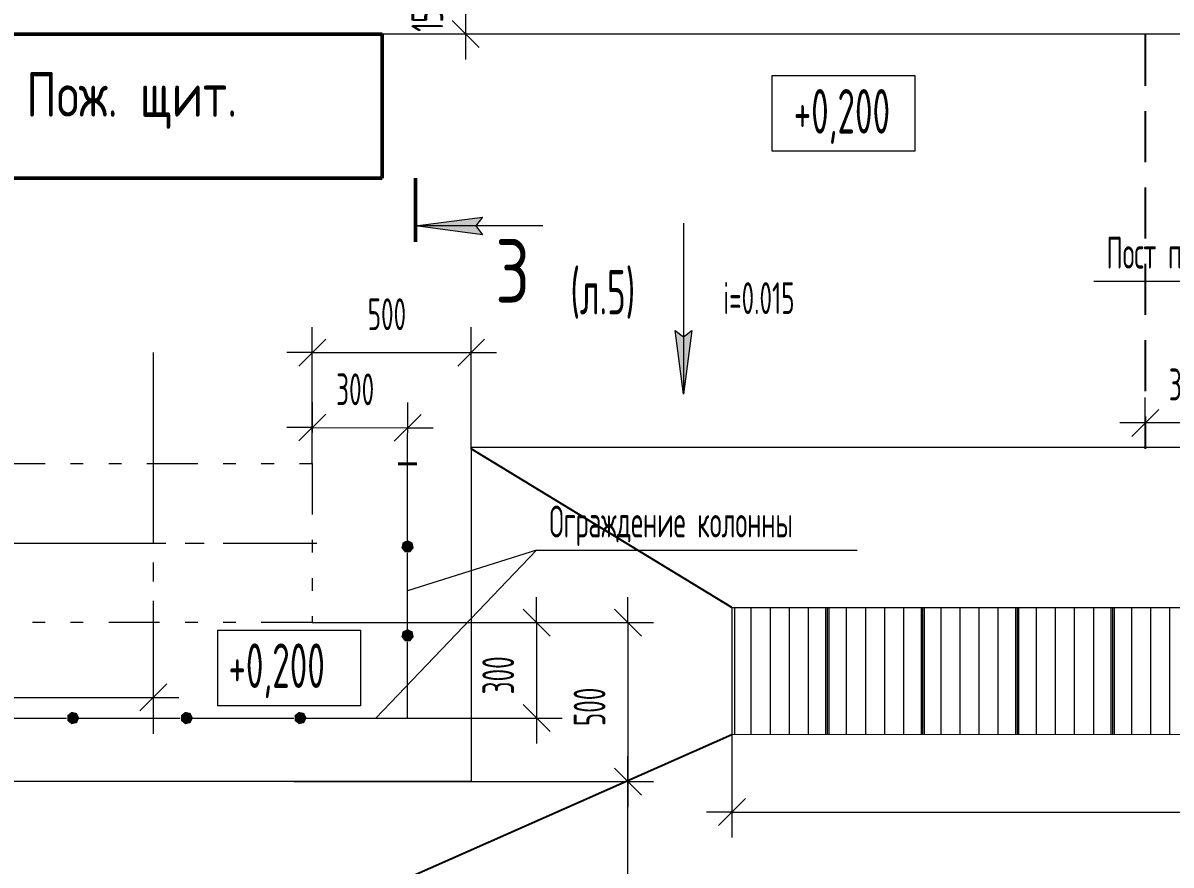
# Model space of a CAD drawing. Header units: millimetres. Extents: x -2281 to 5887, y 0 to 4166.
# Drawn here: x 358.1 to 448.4, y 128.7 to 194.9 of the extents above; entities that cross this region are included whole.
import ezdxf

# ---------------------------------------------------------------- set-up
doc = ezdxf.new("R2010")
doc.units = ezdxf.units.MM
for name, pattern in [('K5LT32785', [0]), ('K5LT32838', [0]), ('K5LT32865', [0]), ('K5LT32866', [0]), ('K5LT32892', [6, 4, -2]), ('K5LT_AXLED', [19.5, 15, -1.5, 1.5, -1.5]), ('K5LT_CHAIN_LINE_WITH_2_POINTS', [12, 4, -2, 1, -2, 1, -2]), ('K5LT_REINFORCED', [0]), ('K5LT_THIN', [0])]:
    doc.linetypes.add(name, pattern=pattern)
doc.layers.add('Системный слой', color=7, linetype='Continuous')
doc.styles.add('KDIMTEXTSTYLE', font='GOST_AU.SHX', dxfattribs={"width": 0.96, "oblique": 15, "height": 5})
doc.styles.add('KTEXTSTYLE', font='GOST_AU.SHX', dxfattribs={"width": 0.96, "height": 5})
doc.dimstyles.new('KDIMSTYLE (0.03)', dxfattribs={"dimtxt": 5, "dimasz": 1, "dimexe": 2, "dimexo": 0, "dimgap": 1, "dimtad": 1, "dimlfac": 40, "dimtxsty": 'KDIMTEXTSTYLE', "dimsah": 1, "dimcen": 0, "dimdle": 1, "dimadec": 0, "dimazin": 0, "dimtfac": 0.667, "dimtmove": 0, "dimatfit": 3, "dimfxl": 1, "dimtvp": 1, "dimtolj": 1, "dimtzin": 0, "dimarcsym": 0})

# ---------------------------------------------------------------- blocks, each defined once
blk = doc.blocks.new('U3')
at = {"layer": 'Системный слой'}
for points in [[(353.6, 140.273), (353.412, 140.664), (352.989, 140.761), (352.649, 140.49), (352.649, 140.056), (352.989, 139.786), (353.412, 139.882)], [(362.349, 139.882), (362.537, 140.273), (362.349, 140.664), (361.926, 140.761), (361.586, 140.49), (361.586, 140.056), (361.926, 139.786)], [(371.474, 140.273), (371.286, 140.664), (370.863, 140.761), (370.523, 140.49), (370.523, 140.056), (370.863, 139.786), (371.286, 139.882)], [(380.411, 140.273), (380.223, 140.664), (379.8, 140.761), (379.46, 140.49), (379.46, 140.056), (379.8, 139.786), (380.223, 139.882)]]:
    blk.add_hatch(color=7, dxfattribs=at).paths.add_polyline_path(points)
at = {"layer": 'Системный слой', "color": 7, "linetype": 'K5LT32865', "lineweight": 13}
for p, q in [((344.663, 140.273), (352.6, 140.273)), ((353.6, 140.273), (361.537, 140.273)), ((362.537, 140.273), (370.474, 140.273)), ((371.474, 140.273), (379.411, 140.273)), ((380.411, 140.273), (388.348, 140.273))]:
    blk.add_line(p, q, dxfattribs=at)
blk = doc.blocks.new('U4')
at = {"layer": 'Системный слой'}
for points in [[(388.835, 153.644), (388.738, 154.067), (388.347, 154.255), (387.956, 154.067), (387.86, 153.644), (388.13, 153.305), (388.564, 153.305)], [(388.835, 146.653), (388.739, 147.076), (388.348, 147.264), (387.957, 147.076), (387.86, 146.653), (388.131, 146.314), (388.565, 146.314)]]:
    blk.add_hatch(color=7, dxfattribs=at).paths.add_polyline_path(points)
at = {"layer": 'Системный слой', "color": 7, "linetype": 'K5LT32865', "lineweight": 13}
for p, q in [((388.347, 154.255), (388.347, 160.246)), ((388.348, 147.264), (388.347, 153.255)), ((388.348, 140.273), (388.348, 146.264))]:
    blk.add_line(p, q, dxfattribs=at)
blk = doc.blocks.new('U192')
at = {"layer": 'Системный слой', "color": 7, "linetype": 'K5LT_THIN', "lineweight": 13}
for p, q in [((413.849, 148.968), (538.849, 148.968)), ((413.849, 148.968), (413.849, 138.968)), ((414.059, 148.968), (414.059, 138.968)), ((415.349, 148.968), (415.349, 138.968)), ((416.849, 148.968), (416.849, 138.968)), ((418.349, 148.967), (418.349, 138.967)), ((419.849, 148.967), (419.849, 138.967)), ((421.224, 148.967), (421.224, 138.967)), ((421.349, 148.967), (421.349, 138.967)), ((421.474, 148.967), (421.474, 138.967)), ((422.849, 148.966), (422.849, 138.966)), ((424.349, 148.966), (424.349, 138.966)), ((425.849, 148.966), (425.849, 138.966)), ((427.349, 148.965), (427.349, 138.965)), ((428.724, 148.965), (428.724, 138.965)), ((428.849, 148.965), (428.849, 138.965)), ((428.849, 148.965), (428.849, 138.965)), ((428.974, 148.965), (428.974, 138.965)), ((430.273, 148.965), (430.273, 138.965)), ((431.773, 148.964), (431.773, 138.964)), ((433.273, 148.964), (433.273, 138.964)), ((434.773, 148.964), (434.773, 138.964)), ((436.148, 148.963), (436.148, 138.963)), ((436.273, 148.963), (436.273, 138.963)), ((436.273, 148.963), (436.273, 138.963)), ((436.398, 148.963), (436.398, 138.963)), ((437.773, 148.963), (437.773, 138.963)), ((439.273, 148.963), (439.273, 138.963)), ((440.773, 148.962), (440.773, 138.962)), ((442.273, 148.962), (442.273, 138.962)), ((443.648, 148.962), (443.648, 138.962)), ((443.773, 148.962), (443.773, 138.962)), ((443.773, 148.962), (443.773, 138.962)), ((443.898, 148.962), (443.898, 138.962)), ((445.273, 148.961), (445.273, 138.961)), ((446.773, 148.961), (446.773, 138.961)), ((448.273, 148.961), (448.273, 138.961)), ((538.849, 138.94), (413.849, 138.968))]:
    blk.add_line(p, q, dxfattribs=at)
blk = doc.blocks.new('U195')
at = {"layer": 'Системный слой', "color": 7, "linetype": 'K5LT_THIN', "lineweight": 13}
for p, q in [((417.028, 190.792), (428.241, 190.792)), ((417.028, 184.834), (417.028, 190.792)), ((428.241, 190.792), (428.241, 184.834)), ((428.241, 184.834), (417.028, 184.834))]:
    blk.add_line(p, q, dxfattribs=at)
at = {"layer": 'Системный слой', "color": 7, "insert": (418.71, 189.714), "char_height": 2.5, "attachment_point": 1, "style": 'KTEXTSTYLE'}
blk.add_mtext('\\H3.5;\\W0.965;\\Q15;\\Q0;\\W0.715;+0,200', dxfattribs=at)
blk = doc.blocks.new('U197')
at = {"layer": 'Системный слой', "color": 7, "linetype": 'K5LT_THIN', "lineweight": 13}
for p, q in [((373.427, 147.178), (384.639, 147.178)), ((373.427, 141.22), (373.427, 147.178)), ((384.639, 147.178), (384.639, 141.22)), ((384.639, 141.22), (373.427, 141.22))]:
    blk.add_line(p, q, dxfattribs=at)
at = {"layer": 'Системный слой', "color": 7, "insert": (374.264, 146.139), "char_height": 2.5, "attachment_point": 1, "style": 'KTEXTSTYLE'}
blk.add_mtext('\\H3.5;\\W0.965;\\Q15;\\Q0;\\W0.715;+0,200', dxfattribs=at)
blk = doc.blocks.new('U533')
at = {"layer": 'Системный слой', "color": 7, "linetype": 'K5LT_THIN', "lineweight": 13}
for q in [(479.755, 183.277), (442.305, 174.598)]:
    blk.add_line((477.311, 174.598), q, dxfattribs=at)
at = {"layer": 'Системный слой', "color": 7, "insert": (443.305, 178.098), "char_height": 2.5, "attachment_point": 1, "style": 'KTEXTSTYLE'}
blk.add_mtext('\\H3.5;\\W0.965;\\Q15;\\Q0;\\W0.715;\\H2.50;Пост подключения масловоза.', dxfattribs=at)
blk = doc.blocks.new('U546')
at = {"layer": 'Системный слой'}
for points in [[(393.707, 215.315), (394.232, 216.006), (388.982, 215.315), (394.232, 214.624)], [(394.232, 178.263), (393.707, 178.954), (394.232, 179.646), (388.982, 178.954)]]:
    blk.add_hatch(color=7, dxfattribs=at).paths.add_polyline_path(points)
at = {"layer": 'Системный слой', "color": 134, "linetype": 'K5LT_REINFORCED', "lineweight": 50, "true_color": 0x009696}
for p, q in [((388.982, 216.565), (388.982, 211.565)), ((388.982, 182.704), (388.982, 177.704))]:
    blk.add_line(p, q, dxfattribs=at)
at = {"layer": 'Системный слой', "color": 7, "linetype": 'K5LT_THIN', "lineweight": 13}
for p, q in [((388.982, 215.315), (394.232, 216.006)), ((394.232, 216.006), (393.707, 215.315)), ((394.232, 214.624), (388.982, 215.315)), ((398.982, 215.315), (388.982, 215.315)), ((393.707, 215.315), (394.232, 214.624)), ((388.982, 178.954), (394.232, 179.646)), ((394.232, 178.263), (388.982, 178.954)), ((398.982, 178.954), (388.982, 178.954)), ((394.232, 179.646), (393.707, 178.954)), ((393.707, 178.954), (394.232, 178.263))]:
    blk.add_line(p, q, dxfattribs=at)
at = {"layer": 'Системный слой', "color": 7, "char_height": 2.5, "attachment_point": 1, "style": 'KTEXTSTYLE'}
for insert in [(395.24, 221.975), (395.24, 177.92)]:
    blk.add_mtext('\\H3.5;\\W0.965;\\Q15;\\Q0;\\H5.00;3', dxfattribs=dict(at, insert=insert))
blk = doc.blocks.new('D98')
at = {"layer": 'Системный слой', "color": 7, "linetype": 'K5LT_THIN', "lineweight": 13, "transparency": 16777216}
for p, q in [((392.915, 197.785), (392.915, 199.785)), ((392.915, 197.785), (392.915, 194.035)), ((392.915, 194.035), (392.915, 192.035))]:
    blk.add_line(p, q, dxfattribs=at)
at = {"transparency": 16777216}
blk.add_wipeout([(391.915, 194.223), (388.347, 194.223), (388.347, 197.462), (391.915, 197.462)], dxfattribs=at).dxf.layer = 'Системный слой'
at = {"layer": 'Системный слой', "color": 7, "linetype": 'K5LT_THIN', "lineweight": 13, "transparency": 16777216}
for p, q in [((393.975, 196.725), (391.854, 198.846)), ((394.21, 197.785), (390.915, 197.785)), ((391.854, 195.096), (393.975, 192.975)), ((396.571, 194.035), (390.915, 194.035))]:
    blk.add_line(p, q, dxfattribs=at)
at = {"layer": 'Системный слой', "color": 7, "transparency": 16777216, "insert": (388.647, 194.223), "char_height": 2.5, "attachment_point": 1, "rotation": 90, "style": 'KTEXTSTYLE'}
blk.add_mtext('\\H3.5;\\W0.965;\\Q15;\\Q0;\\W0.715;\\H2.50;150', dxfattribs=at)
blk = doc.blocks.new('KDIMARROW_03')
at = {"layer": 'Системный слой', "color": 0, "linetype": 'K5LT_THIN', "lineweight": 13}
for p, q in [((-1.061, -1.061), (1.061, 1.061)), ((0, 0), (-1, 0)), ((0, 0), (2, 0))]:
    blk.add_line(p, q, dxfattribs=at)
blk = doc.blocks.new('U590')
at = {"layer": 'Системный слой'}
blk.add_hatch(color=7, dxfattribs=at).paths.add_polyline_path([(410.043, 165.737), (410.702, 170.737), (410.043, 170.237), (409.385, 170.737)])
at = {"layer": 'Системный слой', "color": 7, "linetype": 'K5LT_THIN', "lineweight": 13}
for p, q in [((410.043, 179.176), (410.043, 165.737)), ((410.043, 165.737), (409.385, 170.737)), ((409.385, 170.737), (410.043, 170.237)), ((410.043, 170.237), (410.702, 170.737)), ((410.702, 170.737), (410.043, 165.737))]:
    blk.add_line(p, q, dxfattribs=at)
blk = doc.blocks.new('D112')
at = {"layer": 'Системный слой', "color": 7, "linetype": 'K5LT_THIN', "lineweight": 13, "transparency": 16777216}
for p, q in [((368.348, 147.773), (368.348, 139.9)), ((341.346, 139.592), (341.346, 143.9)), ((342.406, 142.961), (340.285, 140.84)), ((367.287, 140.84), (369.408, 142.961)), ((341.346, 141.9), (339.346, 141.9)), ((341.346, 141.9), (368.348, 141.9)), ((368.348, 141.9), (370.348, 141.9))]:
    blk.add_line(p, q, dxfattribs=at)
at = {"transparency": 16777216}
blk.add_wipeout([(352.465, 143.15), (352.465, 146.718), (357.037, 146.718), (357.037, 143.15)], dxfattribs=at).dxf.layer = 'Системный слой'
at = {"layer": 'Системный слой', "color": 7, "transparency": 16777216, "insert": (352.465, 146.168), "char_height": 2.5, "attachment_point": 1, "style": 'KTEXTSTYLE'}
blk.add_mtext('\\H3.5;\\W0.965;\\Q15;\\Q0;\\W0.715;\\H2.50;1080', dxfattribs=at)
blk = doc.blocks.new('D113')
at = {"layer": 'Системный слой', "color": 7, "linetype": 'K5LT_THIN', "lineweight": 13, "transparency": 16777216}
for p, q in [((380.847, 160.273), (380.847, 170.996)), ((393.347, 161.44), (393.347, 170.996)), ((381.908, 170.056), (379.787, 167.935)), ((392.287, 167.935), (394.408, 170.056)), ((380.847, 168.996), (378.847, 168.996)), ((380.847, 168.996), (393.347, 168.996)), ((393.347, 168.996), (395.347, 168.996))]:
    blk.add_line(p, q, dxfattribs=at)
at = {"transparency": 16777216}
blk.add_wipeout([(385.212, 170.246), (385.212, 173.814), (388.832, 173.814), (388.832, 170.246)], dxfattribs=at).dxf.layer = 'Системный слой'
at = {"layer": 'Системный слой', "color": 7, "transparency": 16777216, "insert": (385.212, 173.263), "char_height": 2.5, "attachment_point": 1, "style": 'KTEXTSTYLE'}
blk.add_mtext('\\H3.5;\\W0.965;\\Q15;\\Q0;\\W0.715;\\H2.50;500', dxfattribs=at)
blk = doc.blocks.new('D114')
at = {"layer": 'Системный слой', "color": 7, "linetype": 'K5LT_THIN', "lineweight": 13, "transparency": 16777216}
for p, q in [((405.674, 147.773), (405.674, 149.773)), ((406.734, 146.713), (404.613, 148.834)), ((380.848, 147.773), (407.674, 147.773)), ((405.674, 147.773), (405.674, 135.273)), ((404.613, 136.334), (406.734, 134.213)), ((379.399, 135.273), (407.674, 135.273)), ((405.674, 135.273), (405.674, 133.273))]:
    blk.add_line(p, q, dxfattribs=at)
at = {"transparency": 16777216}
blk.add_wipeout([(404.424, 139.638), (400.856, 139.638), (400.856, 143.258), (404.424, 143.258)], dxfattribs=at).dxf.layer = 'Системный слой'
at = {"layer": 'Системный слой', "color": 7, "transparency": 16777216, "insert": (401.407, 139.638), "char_height": 2.5, "attachment_point": 1, "rotation": 90, "style": 'KTEXTSTYLE'}
blk.add_mtext('\\H3.5;\\W0.965;\\Q15;\\Q0;\\W0.715;\\H2.50;500', dxfattribs=at)
blk = doc.blocks.new('D117')
at = {"layer": 'Системный слой', "color": 7, "linetype": 'K5LT_THIN', "lineweight": 13, "transparency": 16777216}
for p, q in [((446.349, 161.44), (446.349, 165.475)), ((453.849, 161.44), (453.849, 165.475)), ((447.41, 164.536), (445.289, 162.415)), ((452.789, 162.415), (454.91, 164.536)), ((446.349, 163.475), (444.349, 163.475)), ((453.849, 163.475), (446.349, 163.475)), ((453.849, 163.475), (455.849, 163.475))]:
    blk.add_line(p, q, dxfattribs=at)
at = {"transparency": 16777216}
blk.add_wipeout([(448.214, 164.725), (448.214, 168.293), (451.834, 168.293), (451.834, 164.725)], dxfattribs=at).dxf.layer = 'Системный слой'
at = {"layer": 'Системный слой', "color": 7, "transparency": 16777216, "insert": (448.214, 167.743), "char_height": 2.5, "attachment_point": 1, "style": 'KTEXTSTYLE'}
blk.add_mtext('\\H3.5;\\W0.965;\\Q15;\\Q0;\\W0.715;\\H2.50;300', dxfattribs=at)
blk = doc.blocks.new('D125')
at = {"layer": 'Системный слой', "color": 7, "linetype": 'K5LT_THIN', "lineweight": 13, "transparency": 16777216}
for p, q in [((398.494, 147.773), (398.494, 149.773)), ((399.555, 146.713), (397.434, 148.834)), ((388.174, 147.773), (400.494, 147.773)), ((398.494, 147.773), (398.494, 140.273)), ((397.434, 141.334), (399.555, 139.213)), ((387.759, 140.273), (400.494, 140.273)), ((398.494, 140.273), (398.494, 138.273))]:
    blk.add_line(p, q, dxfattribs=at)
at = {"transparency": 16777216}
blk.add_wipeout([(397.244, 142.138), (393.676, 142.138), (393.676, 145.758), (397.244, 145.758)], dxfattribs=at).dxf.layer = 'Системный слой'
at = {"layer": 'Системный слой', "color": 7, "transparency": 16777216, "insert": (394.227, 142.138), "char_height": 2.5, "attachment_point": 1, "rotation": 90, "style": 'KTEXTSTYLE'}
blk.add_mtext('\\H3.5;\\W0.965;\\Q15;\\Q0;\\W0.715;\\H2.50;300', dxfattribs=at)
blk = doc.blocks.new('D126')
at = {"layer": 'Системный слой', "color": 7, "linetype": 'K5LT_THIN', "lineweight": 13, "transparency": 16777216}
for p, q in [((405.674, 135.273), (405.674, 137.273)), ((406.734, 134.213), (404.613, 136.334)), ((405.674, 44.035), (405.674, 135.273)), ((404.613, 45.096), (406.734, 42.975)), ((404.871, 44.035), (407.674, 44.035)), ((405.674, 44.035), (405.674, 42.035))]:
    blk.add_line(p, q, dxfattribs=at)
at = {"transparency": 16777216}
blk.add_wipeout([(404.674, 87.141), (401.106, 87.141), (401.106, 91.967), (404.674, 91.967)], dxfattribs=at).dxf.layer = 'Системный слой'
at = {"layer": 'Системный слой', "color": 7, "transparency": 16777216, "insert": (401.407, 87.141), "char_height": 2.5, "attachment_point": 1, "rotation": 90, "style": 'KTEXTSTYLE'}
blk.add_mtext('\\H3.5;\\W0.965;\\Q15;\\Q0;\\W0.715;\\H2.50;3650', dxfattribs=at)
blk = doc.blocks.new('D128')
at = {"layer": 'Системный слой', "color": 7, "linetype": 'K5LT_THIN', "lineweight": 13, "transparency": 16777216}
for p, q in [((380.847, 160.273), (380.865, 165.109)), ((388.347, 160.246), (388.365, 165.081)), ((381.922, 164.165), (379.793, 162.052)), ((387.293, 162.025), (389.422, 164.138)), ((380.857, 163.109), (378.858, 163.116)), ((380.857, 163.109), (388.358, 163.081)), ((388.358, 163.081), (390.357, 163.074))]:
    blk.add_line(p, q, dxfattribs=at)
at = {"transparency": 16777216}
blk.add_wipeout([(382.727, 164.352), (382.74, 167.92), (386.359, 167.907), (386.346, 164.339)], dxfattribs=at).dxf.layer = 'Системный слой'
at = {"layer": 'Системный слой', "color": 7, "transparency": 16777216, "insert": (382.738, 167.369), "char_height": 2.5, "attachment_point": 1, "rotation": 359.79158, "style": 'KTEXTSTYLE'}
blk.add_mtext('\\H3.5;\\W0.965;\\Q15;\\Q0;\\W0.715;\\H2.50;300', dxfattribs=at)
blk = doc.blocks.new('U602')
at = {"layer": 'Системный слой', "color": 7, "linetype": 'K5LT_THIN', "lineweight": 13}
for q in [(385.851, 140.273), (388.348, 150.26), (423.711, 153.467)]:
    blk.add_line((398.494, 153.467), q, dxfattribs=at)
at = {"layer": 'Системный слой', "color": 7, "insert": (399.494, 156.967), "char_height": 2.5, "attachment_point": 1, "style": 'KTEXTSTYLE'}
blk.add_mtext('\\H3.5;\\W0.965;\\Q15;\\Q0;\\W0.715;\\H2.50;Ограждение колонны', dxfattribs=at)
blk = doc.blocks.new('D135')
at = {"layer": 'Системный слой', "color": 7, "linetype": 'K5LT_THIN', "lineweight": 13, "transparency": 16777216}
for p, q in [((413.849, 148.968), (413.849, 130.883)), ((538.849, 148.968), (538.849, 130.883)), ((414.91, 133.943), (412.789, 131.822)), ((537.789, 131.822), (539.91, 133.943)), ((413.849, 132.883), (411.849, 132.883)), ((413.849, 132.883), (538.849, 132.883)), ((538.849, 132.883), (540.849, 132.883))]:
    blk.add_line(p, q, dxfattribs=at)
at = {"transparency": 16777216}
blk.add_wipeout([(473.836, 134.133), (473.836, 137.7), (478.662, 137.7), (478.662, 134.133)], dxfattribs=at).dxf.layer = 'Системный слой'
at = {"layer": 'Системный слой', "color": 7, "transparency": 16777216, "insert": (473.836, 137.15), "char_height": 2.5, "attachment_point": 1, "style": 'KTEXTSTYLE'}
blk.add_mtext('\\H3.5;\\W0.965;\\Q15;\\Q0;\\W0.715;\\H2.50;5000', dxfattribs=at)

msp = doc.modelspace()

# ---------------------------------------------------------------- linework, layer by layer
at = {"layer": 'Системный слой', "color": 7, "linetype": 'K5LT_THIN', "lineweight": 13}
for p, q in [((474.95343, 194.03504), (331.33299, 194.03504)), ((598.84918, 161.53504), (393.34714, 161.53504)), ((393.34714, 161.44032), (393.34805, 135.27341)), ((393.34805, 135.27341), (343.34805, 135.27341))]:
    msp.add_line(p, q, dxfattribs=at)
at = {"layer": 'Системный слой', "color": 1, "linetype": 'K5LT32866', "lineweight": 50, "true_color": 0xff0000}
for p, q in [((348.84918, 194.034), (386.34918, 194.03504)), ((386.34918, 182.70434), (386.34918, 194.03504)), ((348.84918, 182.70437), (386.34918, 182.70434))]:
    msp.add_line(p, q, dxfattribs=at)
at = {"layer": 'Системный слой', "color": 1, "linetype": 'K5LT32892', "lineweight": 25, "true_color": 0xff0000}
msp.add_line((446.34918, 193.97341), (446.34918, 161.44032), dxfattribs=at)
at = {"layer": 'Системный слой', "color": 30, "linetype": 'K5LT_AXLED', "lineweight": 13, "true_color": 0xff8000}
for p, q in [((368.34762, 168.99578), (368.34762, 139.02341)), ((354.34885, 154.02341), (381.20417, 154.02341))]:
    msp.add_line(p, q, dxfattribs=at)
at = {"layer": 'Системный слой', "color": 1, "linetype": 'K5LT32838', "lineweight": 25, "true_color": 0xff0000}
for p, q in [((413.84918, 148.9682), (393.34714, 161.44032)), ((198.84918, 44.03504), (413.84918, 138.9682))]:
    msp.add_line(p, q, dxfattribs=at)
at = {"layer": 'Системный слой', "color": 7, "linetype": 'K5LT_CHAIN_LINE_WITH_2_POINTS', "lineweight": 13}
for p, q in [((355.84719, 160.27341), (380.84719, 160.27341)), ((380.84719, 160.27341), (380.84762, 147.77341)), ((380.84762, 147.77341), (355.84762, 147.77341))]:
    msp.add_line(p, q, dxfattribs=at)
at = {"layer": 'Системный слой', "color": 7, "linetype": 'K5LT32785', "lineweight": 40}
msp.add_line((387.60969, 160.24613), (389.08469, 160.24613), dxfattribs=at)

# ---------------------------------------------------------------- block references
at = {"layer": 'Системный слой'}
for name in ['U546', 'U195', 'U533', 'U590', 'U4', 'U192', 'U197', 'U3']:
    msp.add_blockref(name, (0, 0), dxfattribs=at)

# ---------------------------------------------------------------- texts
at = {"layer": 'Системный слой', "color": 7, "char_height": 2.5, "attachment_point": 1, "style": 'KTEXTSTYLE'}
for s, insert in [('\\H3.5;\\W0.965;\\Q15;\\Q0;Пож. щит.', (358.35496, 191.04074)), ('\\H3.5;\\W0.965;\\Q15;\\Q0;\\W0.715;(л.5)', (401.15116, 175.49578)), ('\\H3.5;\\W0.965;\\Q15;\\Q0;\\W0.715;\\H2.50;i=0.015', (413.17174, 174.53043))]:
    msp.add_mtext(s, dxfattribs=dict(at, insert=insert))

# ---------------------------------------------------------------- next in the draw order: dimensions: what is measured, and where the dimension line sits
at = {"layer": 'Системный слой', "color": 7}
for base, p1, p2, picture, middle in [((392.91471, 197.78504), (396.57127, 194.03504), (394.20989, 197.78504), 'D98', (392.91471, 195.91004)), ((405.6739, 147.77341), (379.39878, 135.27341), (380.84762, 147.77341), 'D114', (405.6739, 141.52341))]:
    dim = msp.add_linear_dim(base=base, p1=p1, p2=p2, angle=90, dimstyle='KDIMSTYLE (0.03)', override={"dimexo": 0, "dimpost": '\\H2.5;\\W0.715;\\Q0;<>', "dimblk1": 'KDIMARROW_03', "dimblk2": 'KDIMARROW_03', "dimse1": 0, "dimse2": 0, "dimclrt": 7, "dimtolj": 1}, dxfattribs=at)
    dim.commit()
    dim.dimension.update_dxf_attribs({"geometry": picture, "text_midpoint": middle, "dimtype": 160})
for base, p1, p2, picture, middle in [((380.84719, 168.99578), (393.34714, 161.44032), (380.84719, 160.27341), 'D113', (387.09716, 168.99578)), ((453.84918, 163.47522), (446.34918, 161.44032), (453.84918, 161.44032), 'D117', (450.09918, 163.47522)), ((341.34572, 141.90022), (368.34762, 147.77341), (341.34572, 139.59227), 'D112', (354.84667, 141.90022))]:
    dim = msp.add_linear_dim(base=base, p1=p1, p2=p2, dimstyle='KDIMSTYLE (0.03)', override={"dimexo": 0, "dimpost": '\\H2.5;\\W0.715;\\Q0;<>', "dimblk1": 'KDIMARROW_03', "dimblk2": 'KDIMARROW_03', "dimse1": 0, "dimse2": 0, "dimclrt": 7, "dimtolj": 1}, dxfattribs=at)
    dim.commit()
    dim.dimension.update_dxf_attribs({"geometry": picture, "text_midpoint": middle, "dimtype": 160})

# ---------------------------------------------------------------- next in the draw order: dimensions: what is measured, and where the dimension line sits
for base, p1, p2, angle, picture, middle, dimtype in [((380.8575, 163.10866), (388.34719, 160.24613), (380.84719, 160.27341), 179.7915814, 'D128', (384.6075, 163.09502), 161), ((398.49419, 147.77341), (387.75923, 140.27341), (388.17411, 147.77341), 90, 'D125', (398.49419, 144.02341), 160), ((405.6739, 44.03504), (405.6739, 135.27341), (404.87092, 44.03504), 90, 'D126', (405.6739, 89.65422), 160)]:
    dim = msp.add_linear_dim(base=base, p1=p1, p2=p2, angle=angle, dimstyle='KDIMSTYLE (0.03)', override={"dimexo": 0, "dimpost": '\\H2.5;\\W0.715;\\Q0;<>', "dimblk1": 'KDIMARROW_03', "dimblk2": 'KDIMARROW_03', "dimse1": 0, "dimse2": 0, "dimclrt": 7, "dimtolj": 1}, dxfattribs=at)
    dim.commit()
    dim.dimension.update_dxf_attribs({"geometry": picture, "text_midpoint": middle, "dimtype": dimtype})

# ---------------------------------------------------------------- next in the draw order: block references
at = {"layer": 'Системный слой'}
msp.add_blockref('U602', (0, 0), dxfattribs=at)

# ---------------------------------------------------------------- next in the draw order: dimensions: what is measured, and where the dimension line sits
at = {"layer": 'Системный слой', "color": 7}
dim = msp.add_linear_dim(base=(413.84918, 132.88257), p1=(538.84918, 148.9682), p2=(413.84918, 148.9682), dimstyle='KDIMSTYLE (0.03)', override={"dimexo": 0, "dimpost": '\\H2.5;\\W0.715;\\Q0;<>', "dimblk1": 'KDIMARROW_03', "dimblk2": 'KDIMARROW_03', "dimse1": 0, "dimse2": 0, "dimclrt": 7, "dimtolj": 1}, dxfattribs=at)
dim.commit()
dim.dimension.update_dxf_attribs({"geometry": 'D135', "text_midpoint": (476.34918, 132.88257), "dimtype": 160})

doc.saveas('drawing.dxf')
